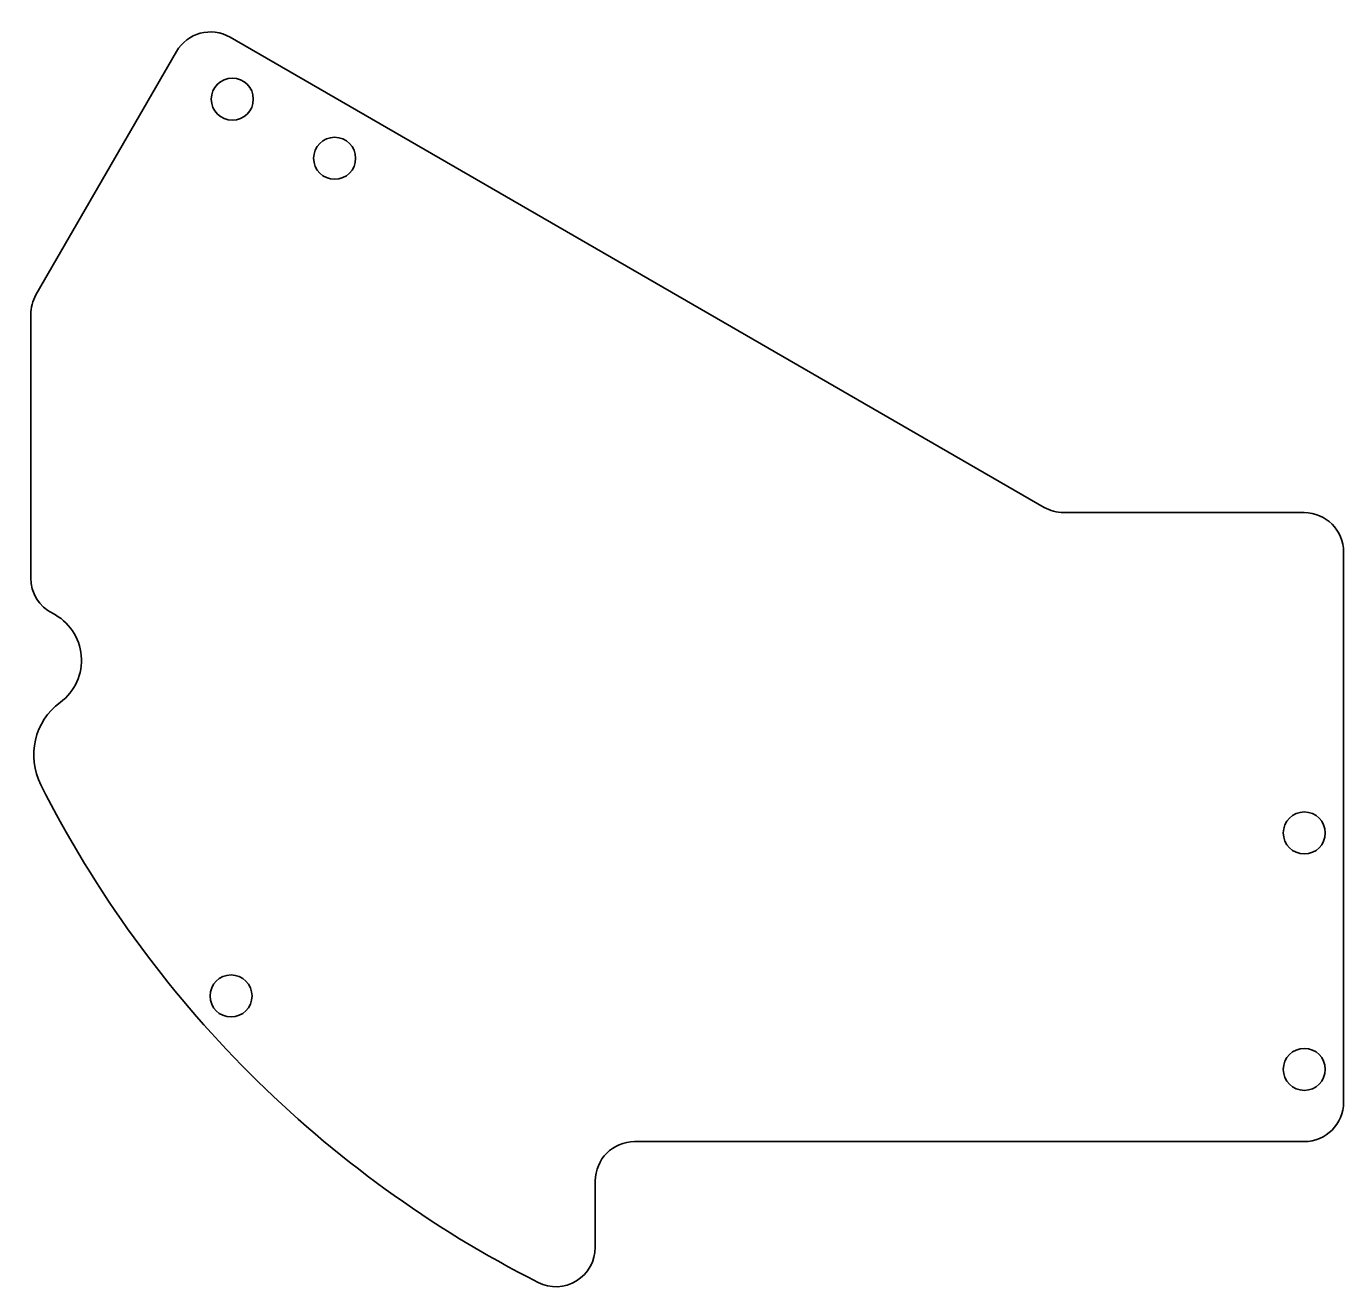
# Model space of a CAD drawing. Header units: millimetres. Extents: x 103 to 203, y 62 to 158.
import ezdxf

# ---------------------------------------------------------------- set-up
doc = ezdxf.new("R2010")
doc.units = ezdxf.units.MM
doc.header["$LTSCALE"] = 0.75
doc.layers.add('Visible', color=7, linetype='Continuous', lineweight=35)

msp = doc.modelspace()

# ---------------------------------------------------------------- linework, layer by layer
at = {"layer": 'Visible', "extrusion": (-1e-16, -1, 0)}
for p, q in [((118.213051, 157.238866), (180.205627, 121.447436)), ((114.114975, 156.14079), (103.424575, 137.624475)), ((103.022651, 136.124475), (103.022651, 116.068914)), ((181.705627, 121.045512), (200.022651, 121.045512)), ((203.022651, 118.045512), (203.022651, 76.16226)), ((200.022651, 73.16226), (149.022651, 73.16226)), ((146.022651, 70.16226), (146.022651, 65.116666))]:
    msp.add_line(p, q, dxfattribs=at)
at = {"layer": 'Visible', "extrusion": (0, 0, -1)}
for centre in [(-118.378114, 152.524765), (-126.172343, 148.024765), (-200.022651, 96.66226), (-118.281289, 84.253128), (-200.022651, 78.66226)]:
    msp.add_circle(centre, 1.6, dxfattribs=at)
for centre, radius, start, end in [((-116.713051, 154.64079), 3, 30, 120), ((-106.022651, 136.124475), 3, 0, 30), ((-181.705627, 124.045512), 3, 270, 300), ((-200.022651, 118.045512), 3, 90, 180), ((-106.022651, 116.068914), 3, 296.625347, 0), ((-102.885569, 109.811222), 4, 116.625347, 233.402448), ((-108.251284, 102.585635), 5, 333.155974, 53.402448), ((-180.522651, 139.16226), 86, 296.859693, 333.155974), ((-200.022651, 76.16226), 3, 180, 270), ((-149.022651, 70.16226), 3, 0, 90), ((-143.022651, 65.116666), 3, 180, 296.859693)]:
    msp.add_arc(centre, radius, start, end, dxfattribs=at)

doc.saveas('drawing.dxf')
